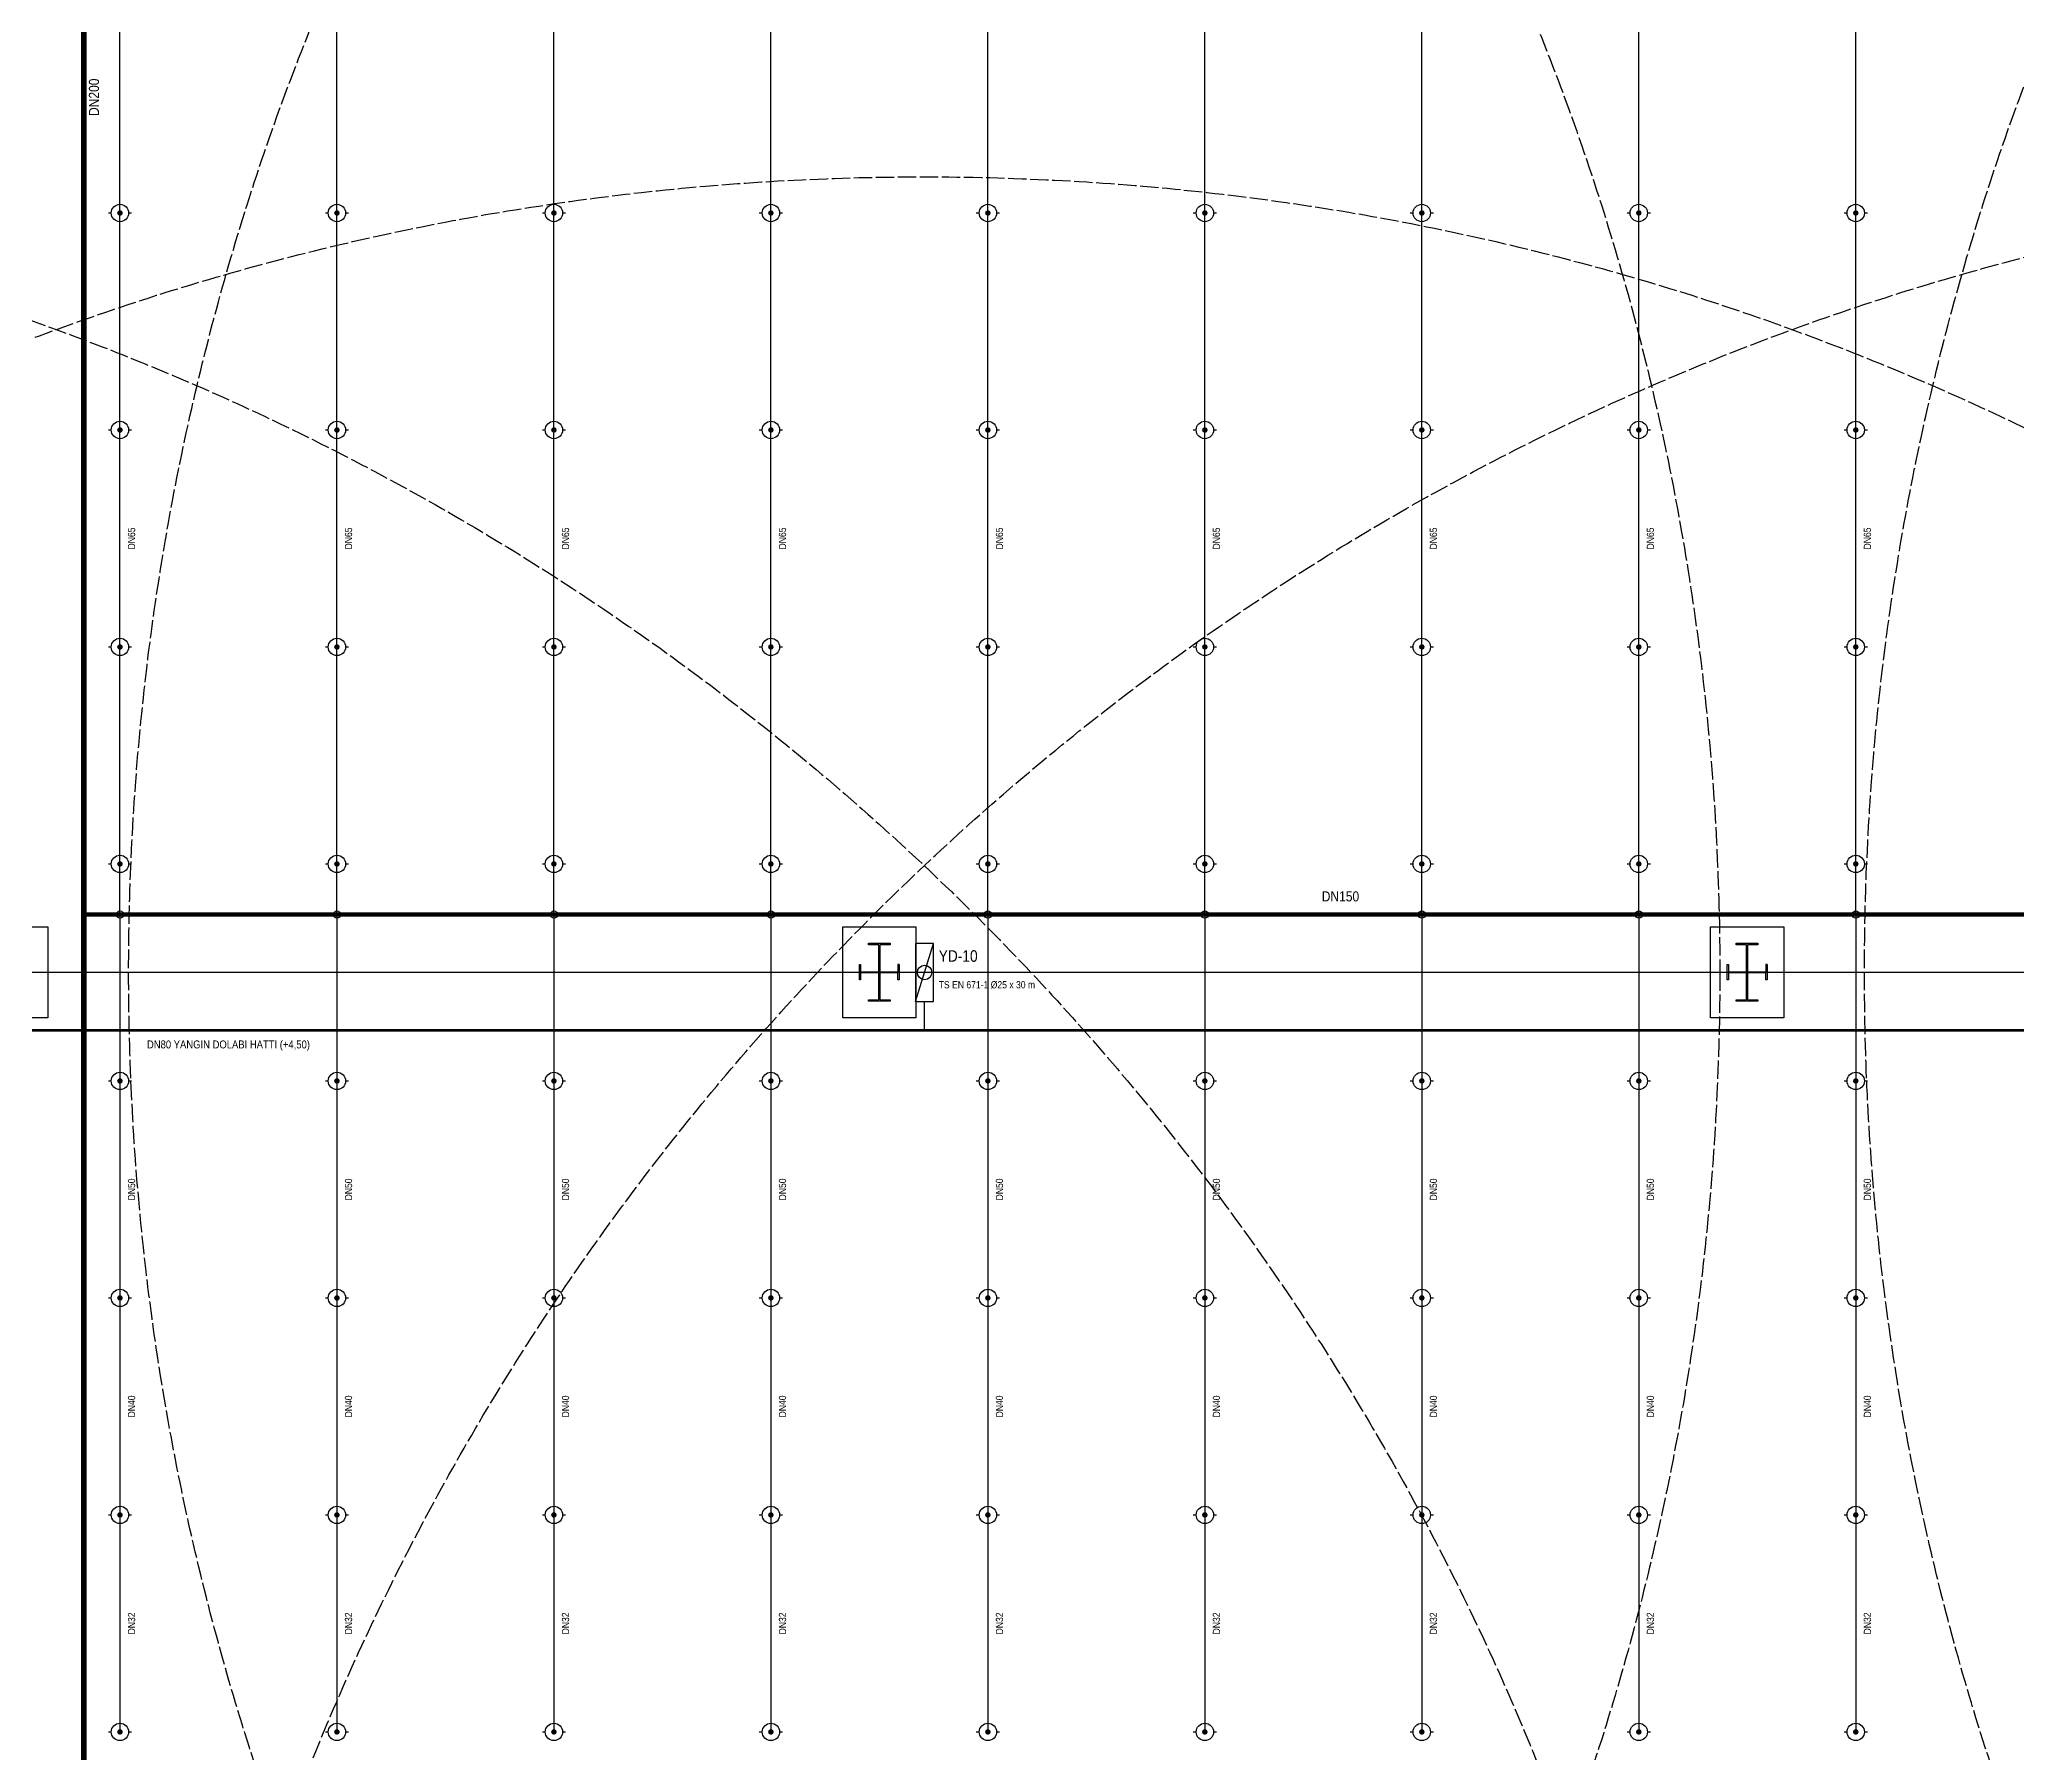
# Model space of a CAD drawing. Header units: centimetres. Extents: x 183171 to 202211, y -17274 to 19108.
# Drawn here: x 192648 to 195381, y 11978 to 14346 of the extents above; entities that cross this region are included whole.
import ezdxf
from ezdxf.enums import TextEntityAlignment as Align

# ---------------------------------------------------------------- set-up
doc = ezdxf.new("R2010")
doc.units = ezdxf.units.CM
doc.header["$LTSCALE"] = 20
doc.linetypes.add('DASHED', pattern=[1.524, 1.27, -0.254])
for name, color, linetype in [('ROTAS-MIMARI', 8, 'CONTINUOUS'), ('ROTAS-MIMARI-AKS', 8, 'CONTINUOUS'), ('ROTAS-MIMARI-KOLON', 8, 'CONTINUOUS'), ('ROTAS-YANGIN-BASLIK', 1, 'CONTINUOUS'), ('ROTAS-YANGIN-CAP', 2, 'CONTINUOUS'), ('ROTAS-YANGIN-DOLAP', 30, 'CONTINUOUS'), ('ROTAS-YANGIN-DOLAP-BORU', 30, 'CONTINUOUS'), ('ROTAS-YANGIN-DOLAP-ETKI', 9, 'DASHED'), ('ROTAS-YANGIN-SPR-ANA', 1, 'CONTINUOUS'), ('ROTAS-YANGIN-SPR-BORU', 1, 'CONTINUOUS')]:
    doc.layers.add(name, color=color, linetype=linetype)
doc.styles.add('ROTAS', font='arial.ttf')

# ---------------------------------------------------------------- blocks, each defined once
blk = doc.blocks.new('ROTAS-SMB-SPR-DIK')
h = blk.add_hatch(color=256)
h.dxf.hatch_style = 1
h.paths.add_polyline_path([(4, 0), (2.8, 2.8), (0, 4), (-2.8, 2.8), (-4, 0), (-2.8, -2.8), (0, -4), (2.8, -2.8)])
for p, q in [((-16, 0), (-12, 0)), ((12, 0), (16, 0))]:
    blk.add_line(p, q)
blk.add_circle((0, 0), 12)
blk = doc.blocks.new('ROTAS-SMB-DOLAP-PLAN')
blk.add_line((0, -40), (25, 40))
blk.add_lwpolyline([(0, -40), (25, -40), (25, 40), (0, 40)], close=True)
blk.add_circle((12.5, 0), 10)

msp = doc.modelspace()

# ---------------------------------------------------------------- linework, layer by layer
at = {"layer": 'ROTAS-MIMARI'}
for points in [[(192558.3, 13119.3), (192659.3, 13119.3), (192659.3, 12993.3), (192558.3, 12993.3), (192558.3, 13119.3)], [(193758.3, 13119.3), (193859.3, 13119.3), (193859.3, 12993.3), (193758.3, 12993.3), (193758.3, 13119.3)], [(194958.3, 13119.3), (195059.3, 13119.3), (195059.3, 12993.3), (194958.3, 12993.3), (194958.3, 13119.3)]]:
    msp.add_lwpolyline(points, dxfattribs=at)
at = {"layer": 'ROTAS-MIMARI-AKS'}
msp.add_lwpolyline([(184958.8, 13056.3), (200258.8, 13056.3)], dxfattribs=at)
at = {"layer": 'ROTAS-MIMARI-KOLON'}
for points in [[(193793.8, 13096.3), (193793.8, 13096.3)], [(193793.8, 13096.3), (193793.8, 13096.3)], [(193793.8, 13094.3), (193793.8, 13096.3)], [(193793.8, 13096.3), (193823.8, 13096.3)], [(193808, 13094.3), (193793.8, 13094.3)], [(193808, 13018.3), (193808, 13094.3)], [(193823.8, 13094.3), (193809.5, 13094.3)], [(193809.5, 13094.3), (193809.5, 13018.3)], [(193823.8, 13096.3), (193823.8, 13094.3)], [(194993.8, 13096.3), (194993.8, 13096.3)], [(194993.8, 13096.3), (194993.8, 13096.3)], [(194993.8, 13094.3), (194993.8, 13096.3)], [(194993.8, 13096.3), (195023.8, 13096.3)], [(195008, 13094.3), (194993.8, 13094.3)], [(195008, 13018.3), (195008, 13094.3)], [(195023.8, 13094.3), (195009.5, 13094.3)], [(195009.5, 13094.3), (195009.5, 13018.3)], [(195023.8, 13096.3), (195023.8, 13094.3)], [(193781.3, 13045.8), (193781.3, 13066.8)], [(193781.3, 13066.8), (193783, 13066.8)], [(193783, 13066.8), (193783, 13056.8)], [(193836.3, 13066.8), (193834.6, 13066.8)], [(193834.6, 13066.8), (193834.6, 13056.8)], [(193836.3, 13066.8), (193836.3, 13045.8)], [(194981.3, 13045.8), (194981.3, 13066.8)], [(194981.3, 13066.8), (194983, 13066.8)], [(194983, 13066.8), (194983, 13056.8)], [(195036.3, 13066.8), (195034.6, 13066.8)], [(195034.6, 13066.8), (195034.6, 13056.8)], [(195036.3, 13066.8), (195036.3, 13045.8)], [(193783, 13045.8), (193781.3, 13045.8)], [(193783, 13056.8), (193834.6, 13056.8)], [(193834.6, 13055.7), (193783, 13055.7)], [(193783, 13055.7), (193783, 13045.8)], [(193834.6, 13045.8), (193834.6, 13055.7)], [(193836.3, 13045.8), (193834.6, 13045.8)], [(194983, 13045.8), (194981.3, 13045.8)], [(194983, 13056.8), (195034.6, 13056.8)], [(195034.6, 13055.7), (194983, 13055.7)], [(194983, 13055.7), (194983, 13045.8)], [(195034.6, 13045.8), (195034.6, 13055.7)], [(195036.3, 13045.8), (195034.6, 13045.8)], [(193793.8, 13016.3), (193793.8, 13018.3)], [(193793.8, 13018.3), (193808, 13018.3)], [(193823.8, 13016.3), (193793.8, 13016.3)], [(193809.5, 13018.3), (193823.8, 13018.3)], [(193823.8, 13018.3), (193823.8, 13016.3)], [(194993.8, 13016.3), (194993.8, 13018.3)], [(194993.8, 13018.3), (195008, 13018.3)], [(195023.8, 13016.3), (194993.8, 13016.3)], [(195009.5, 13018.3), (195023.8, 13018.3)], [(195023.8, 13018.3), (195023.8, 13016.3)]]:
    msp.add_lwpolyline(points, dxfattribs=at)
at = {"layer": 'ROTAS-YANGIN-DOLAP-BORU'}
for points, const_width in [([(193871, 12976), (193871, 13016)], 2), ([(184609, 12976), (198639, 12976)], 4)]:
    msp.add_lwpolyline(points, dxfattribs=dict(at, const_width=const_width))
at = {"layer": 'ROTAS-YANGIN-DOLAP-ETKI'}
for centre in [(191471, 13056), (193871, 13056), (196271, 13056), (198671, 13056), (191471, 10656), (193871, 10656), (196271, 10656), (198671, 10656)]:
    msp.add_circle(centre, 3500, dxfattribs=at)
at = {"layer": 'ROTAS-YANGIN-SPR-ANA'}
for points, const_width in [([(192709, 15396), (192709, 10736)], 8), ([(192709, 13136), (199659, 13136)], 6)]:
    msp.add_lwpolyline(points, dxfattribs=dict(at, const_width=const_width))
for centre in [(192759, 13136), (193059, 13136), (193359, 13136), (193659, 13136), (193959, 13136), (194259, 13136), (194559, 13136), (194859, 13136), (195159, 13136)]:
    msp.add_circle(centre, 5, dxfattribs=at)
at = {"layer": 'ROTAS-YANGIN-SPR-BORU'}
for p, q in [((192759, 14106), (192759, 14406)), ((193059, 14106), (193059, 14406)), ((193359, 14106), (193359, 14406)), ((193659, 14106), (193659, 14406)), ((193959, 14106), (193959, 14406)), ((194259, 14106), (194259, 14406)), ((194559, 14106), (194559, 14406)), ((194859, 14106), (194859, 14406)), ((195159, 14106), (195159, 14406)), ((192759, 13806), (192759, 14106)), ((193059, 13806), (193059, 14106)), ((193359, 13806), (193359, 14106)), ((193659, 13806), (193659, 14106)), ((193959, 13806), (193959, 14106)), ((194259, 13806), (194259, 14106)), ((194559, 13806), (194559, 14106)), ((194859, 13806), (194859, 14106)), ((195159, 13806), (195159, 14106)), ((192759, 13506), (192759, 13806)), ((193059, 13506), (193059, 13806)), ((193359, 13506), (193359, 13806)), ((193659, 13506), (193659, 13806)), ((193959, 13506), (193959, 13806)), ((194259, 13506), (194259, 13806)), ((194559, 13506), (194559, 13806)), ((194859, 13506), (194859, 13806)), ((195159, 13506), (195159, 13806)), ((192759, 13206), (192759, 13506)), ((193059, 13206), (193059, 13506)), ((193359, 13206), (193359, 13506)), ((193659, 13206), (193659, 13506)), ((193959, 13206), (193959, 13506)), ((194259, 13206), (194259, 13506)), ((194559, 13206), (194559, 13506)), ((194859, 13206), (194859, 13506)), ((195159, 13206), (195159, 13506)), ((192759, 13136), (192759, 13206)), ((193059, 13136), (193059, 13206)), ((193359, 13136), (193359, 13206)), ((193659, 13136), (193659, 13206)), ((193959, 13136), (193959, 13206)), ((194259, 13136), (194259, 13206)), ((194559, 13136), (194559, 13206)), ((194859, 13136), (194859, 13206)), ((195159, 13136), (195159, 13206)), ((192759, 13136), (192759, 12906)), ((193059, 13136), (193059, 12906)), ((193359, 13136), (193359, 12906)), ((193659, 13136), (193659, 12906)), ((193959, 13136), (193959, 12906)), ((194259, 13136), (194259, 12906)), ((194559, 13136), (194559, 12906)), ((194859, 13136), (194859, 12906)), ((195159, 13136), (195159, 12906)), ((192759, 12906), (192759, 12606)), ((193059, 12906), (193059, 12606)), ((193359, 12906), (193359, 12606)), ((193659, 12906), (193659, 12606)), ((193959, 12906), (193959, 12606)), ((194259, 12906), (194259, 12606)), ((194559, 12906), (194559, 12606)), ((194859, 12906), (194859, 12606)), ((195159, 12906), (195159, 12606)), ((192759, 12606), (192759, 12306)), ((193059, 12606), (193059, 12306)), ((193359, 12606), (193359, 12306)), ((193659, 12606), (193659, 12306)), ((193959, 12606), (193959, 12306)), ((194259, 12606), (194259, 12306)), ((194559, 12606), (194559, 12306)), ((194859, 12606), (194859, 12306)), ((195159, 12606), (195159, 12306)), ((192759, 12306), (192759, 12006)), ((193059, 12306), (193059, 12006)), ((193359, 12306), (193359, 12006)), ((193659, 12306), (193659, 12006)), ((193959, 12306), (193959, 12006)), ((194259, 12306), (194259, 12006)), ((194559, 12306), (194559, 12006)), ((194859, 12306), (194859, 12006)), ((195159, 12306), (195159, 12006))]:
    msp.add_line(p, q, dxfattribs=at)

# ---------------------------------------------------------------- block references
at = {"layer": 'ROTAS-YANGIN-BASLIK'}
for p in [(192759, 14106), (193059, 14106), (193359, 14106), (193659, 14106), (193959, 14106), (194259, 14106), (194559, 14106), (194859, 14106), (195159, 14106), (192759, 13806), (193059, 13806), (193359, 13806), (193659, 13806), (193959, 13806), (194259, 13806), (194559, 13806), (194859, 13806), (195159, 13806), (192759, 13506), (193059, 13506), (193359, 13506), (193659, 13506), (193959, 13506), (194259, 13506), (194559, 13506), (194859, 13506), (195159, 13506), (192759, 13206), (193059, 13206), (193359, 13206), (193659, 13206), (193959, 13206), (194259, 13206), (194559, 13206), (194859, 13206), (195159, 13206), (192759, 12906), (193059, 12906), (193359, 12906), (193659, 12906), (193959, 12906), (194259, 12906), (194559, 12906), (194859, 12906), (195159, 12906), (192759, 12606), (193059, 12606), (193359, 12606), (193659, 12606), (193959, 12606), (194259, 12606), (194559, 12606), (194859, 12606), (195159, 12606), (192759, 12306), (193059, 12306), (193359, 12306), (193659, 12306), (193959, 12306), (194259, 12306), (194559, 12306), (194859, 12306), (195159, 12306), (192759, 12006), (193059, 12006), (193359, 12006), (193659, 12006), (193959, 12006), (194259, 12006), (194559, 12006), (194859, 12006), (195159, 12006)]:
    msp.add_blockref('ROTAS-SMB-SPR-DIK', p, dxfattribs=at)
at = {"layer": 'ROTAS-YANGIN-DOLAP'}
msp.add_blockref('ROTAS-SMB-DOLAP-PLAN', (193859, 13056), dxfattribs=at)

# ---------------------------------------------------------------- texts
at = {"layer": 'ROTAS-YANGIN-CAP', "style": 'ROTAS', "width": 0.85}
for s, height, p in [('DN200', 14, (192723, 14266)), ('DN65', 10, (192775, 13656)), ('DN65', 10, (193075, 13656)), ('DN65', 10, (193375, 13656)), ('DN65', 10, (193675, 13656)), ('DN65', 10, (193975, 13656)), ('DN65', 10, (194275, 13656)), ('DN65', 10, (194575, 13656)), ('DN65', 10, (194875, 13656)), ('DN65', 10, (195175, 13656)), ('DN50', 10, (192775, 12756)), ('DN50', 10, (193075, 12756)), ('DN50', 10, (193375, 12756)), ('DN50', 10, (193675, 12756)), ('DN50', 10, (193975, 12756)), ('DN50', 10, (194275, 12756)), ('DN50', 10, (194575, 12756)), ('DN50', 10, (194875, 12756)), ('DN50', 10, (195175, 12756)), ('DN40', 10, (192775, 12456)), ('DN40', 10, (193075, 12456)), ('DN40', 10, (193375, 12456)), ('DN40', 10, (193675, 12456)), ('DN40', 10, (193975, 12456)), ('DN40', 10, (194275, 12456)), ('DN40', 10, (194575, 12456)), ('DN40', 10, (194875, 12456)), ('DN40', 10, (195175, 12456)), ('DN32', 10, (192775, 12156)), ('DN32', 10, (193075, 12156)), ('DN32', 10, (193375, 12156)), ('DN32', 10, (193675, 12156)), ('DN32', 10, (193975, 12156)), ('DN32', 10, (194275, 12156)), ('DN32', 10, (194575, 12156)), ('DN32', 10, (194875, 12156)), ('DN32', 10, (195175, 12156))]:
    msp.add_text(s, height=height, rotation=90, dxfattribs=at).set_placement(p, align=Align.MIDDLE_CENTER)
msp.add_text('DN150', height=14, dxfattribs=at).set_placement((194446.5, 13150), align=Align.BOTTOM_CENTER)
msp.add_text('DN80 YANGIN DOLABI HATTI (+4,50)', height=11, dxfattribs=at).set_placement((192909, 12962), align=Align.TOP_CENTER)
at = {"layer": 'ROTAS-YANGIN-DOLAP', "style": 'ROTAS', "width": 0.85}
msp.add_text('YD-10', height=16, dxfattribs=at).set_placement((193891, 13066), align=Align.BOTTOM_LEFT)
msp.add_text('TS EN 671-1 Ø25 x 30 m', height=10, dxfattribs=at).set_placement((193891, 13044), align=Align.TOP_LEFT)

doc.saveas('drawing.dxf')
